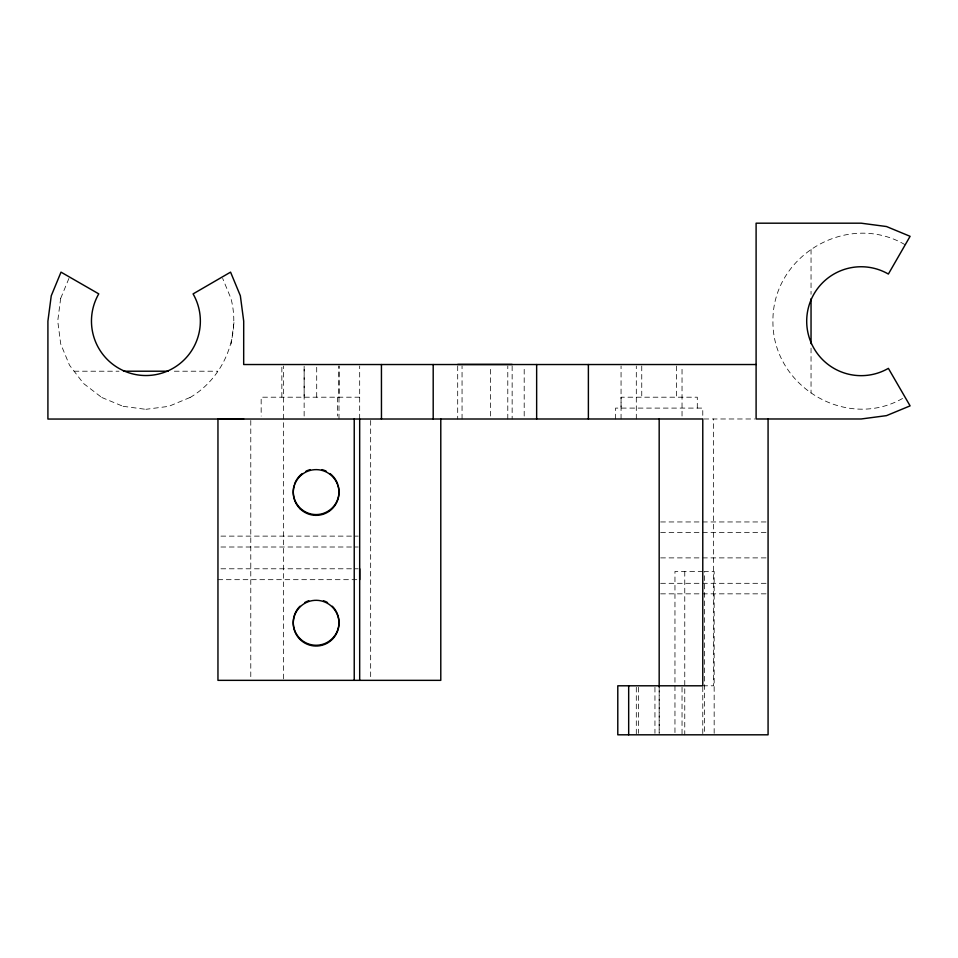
<?xml version="1.0" encoding="UTF-8"?>
<svg xmlns="http://www.w3.org/2000/svg" width="958" height="958" viewBox="0 0 958 958"><rect width="100%" height="100%" fill="white"/><g stroke="black" fill="none" stroke-linecap="round" stroke-linejoin="round"><path stroke-width="0.72" stroke-dasharray="4.79 3.59" d="M281.856 397.199L281.856 366.016M283.448 678.863L283.448 420.478M283.448 418.981L283.448 366.004M304.141 416.035L304.141 366.004L304.141 397.199M316.703 397.199L316.703 366.016M338.988 418.981L338.988 366.004L338.988 397.199M359.681 418.981L359.681 366.004M462.055 418.981L462.055 366.004M490.364 416.035L490.364 366.004M507.788 418.981L507.788 366.004M524.194 416.035L524.194 366.004M615.563 418.981L615.563 408.096L702.777 408.096L702.777 418.981M621.059 418.981L621.059 366.004M636.304 418.981L636.304 366.004M659.188 687.281L659.176 733.325L659.176 686.91M682.036 416.035L682.036 366.004M60.689 298.285L57.731 320.99L60.701 343.922L69.527 365.238L83.55 383.511L101.823 397.534M190.043 397.534C223.657 377.775 241.093 336.019 230.89 298.285L222.639 278.371M231.153 343.97L234.039 322.056M60.713 298.333L69.491 277.042M190.031 397.486L168.764 406.348L145.915 409.305M902.544 398.48C845.818 430.657 772.232 386.026 772.926 321.205C772.256 254.948 848.141 211.119 905.202 244.793M74.125 371.213L118.996 371.213M174.344 371.213L217.729 371.213M359.681 397.199L261.163 397.199L261.163 416.071M703.962 418.981L754.617 418.981M660.673 521.954L768.077 521.954M660.673 532.48L766.58 532.48M220.939 536.121L358.196 536.121M220.939 547.006L358.196 547.006M660.673 557.891L768.077 557.891M220.939 568.789L358.196 568.789M702.968 571.447L674.959 571.447L674.959 734.81M217.957 579.674L358.196 579.674M660.673 583.314L766.58 583.314M660.673 593.84L768.077 593.84M702.777 685.796L713.626 685.796L713.626 418.981M123.079 406.3L145.927 409.353M101.799 397.486L123.103 406.348M811.043 249.403L811.043 294.286M811.043 348.137L811.043 393.008M714.165 733.325L714.165 571.447L704.37 571.447L704.37 734.81M702.777 686.91L702.777 734.81M697.292 408.096L697.292 397.199L621.059 397.199L621.059 408.096M684.766 571.447L684.766 734.81M682.036 687.281L682.036 734.81M676.599 366.016L676.599 397.199M654.949 687.281L654.949 733.325M641.752 366.016L641.752 397.199M638.531 687.281L638.531 733.325M636.304 687.281L636.304 734.81M512.147 365.92L512.147 418.981M457.696 365.92L457.696 418.981M370.662 420.478L370.662 678.863M337.396 397.199L337.396 416.071M250.78 420.478L250.78 678.863"/><path stroke-width="1.44" d="M359.681 680.348L359.681 568.789M433.196 418.981L433.196 364.531M536.648 418.981L536.648 364.531M588.38 418.981L588.38 364.531M756.101 364.531L756.101 223.19L861.158 223.19L886.485 226.531L910.1 236.315L888.377 274.048A54.45 54.45 0 0 0 806.696 321.205A54.45 54.45 0 0 0 888.377 368.363L910.1 405.869L886.485 415.64L861.158 418.981L756.101 418.981L756.101 364.531L243.679 364.531L243.703 321.134L240.35 295.747L230.567 272.144L193.085 293.902A54.45 54.45 0 0 1 145.915 375.536A54.45 54.45 0 0 1 98.758 293.867L61.013 272.144L51.253 295.794L47.912 321.134L47.912 419.053L702.777 418.981L702.777 685.796L617.79 685.796L617.79 734.81L768.077 734.81L768.077 418.981M457.696 364.447L512.147 364.447M123.486 371.213L168.357 371.213M243.679 418.969L217.957 418.993L217.957 680.348L440.788 680.348L440.788 418.981M381.44 364.531L381.464 418.981M811.043 298.764L811.043 343.647M659.176 418.981L659.176 686.91M628.676 685.796L628.676 734.81M359.681 418.981L359.681 579.674M354.232 418.981L354.232 680.348M338.21 485.79A22.872 22.872 0 0 1 316.116 514.578A22.872 22.872 0 0 1 294.034 485.79M294.465 484.365A22.872 22.872 0 0 1 302.201 473.563M305.997 471.204A22.872 22.872 0 0 1 310.2 469.624M322.044 469.624A22.872 22.872 0 0 1 326.247 471.204M330.043 473.563A22.872 22.872 0 0 1 337.779 484.365M332.294 606.222A22.872 22.872 0 0 1 332.294 638.567A22.872 22.872 0 0 1 299.95 638.567A22.872 22.872 0 0 1 299.95 606.222M304.68 602.594A22.872 22.872 0 0 1 308.775 600.738M323.469 600.738A22.872 22.872 0 0 1 327.552 602.594M299.95 639.345A22.872 22.872 0 0 0 338.21 629.095A22.872 22.872 0 0 0 310.2 601.085A22.872 22.872 0 0 0 299.95 639.345M299.95 508.662A22.872 22.872 0 0 0 338.21 498.411A22.872 22.872 0 0 0 310.2 470.402A22.872 22.872 0 0 0 299.95 508.662"/></g></svg>
